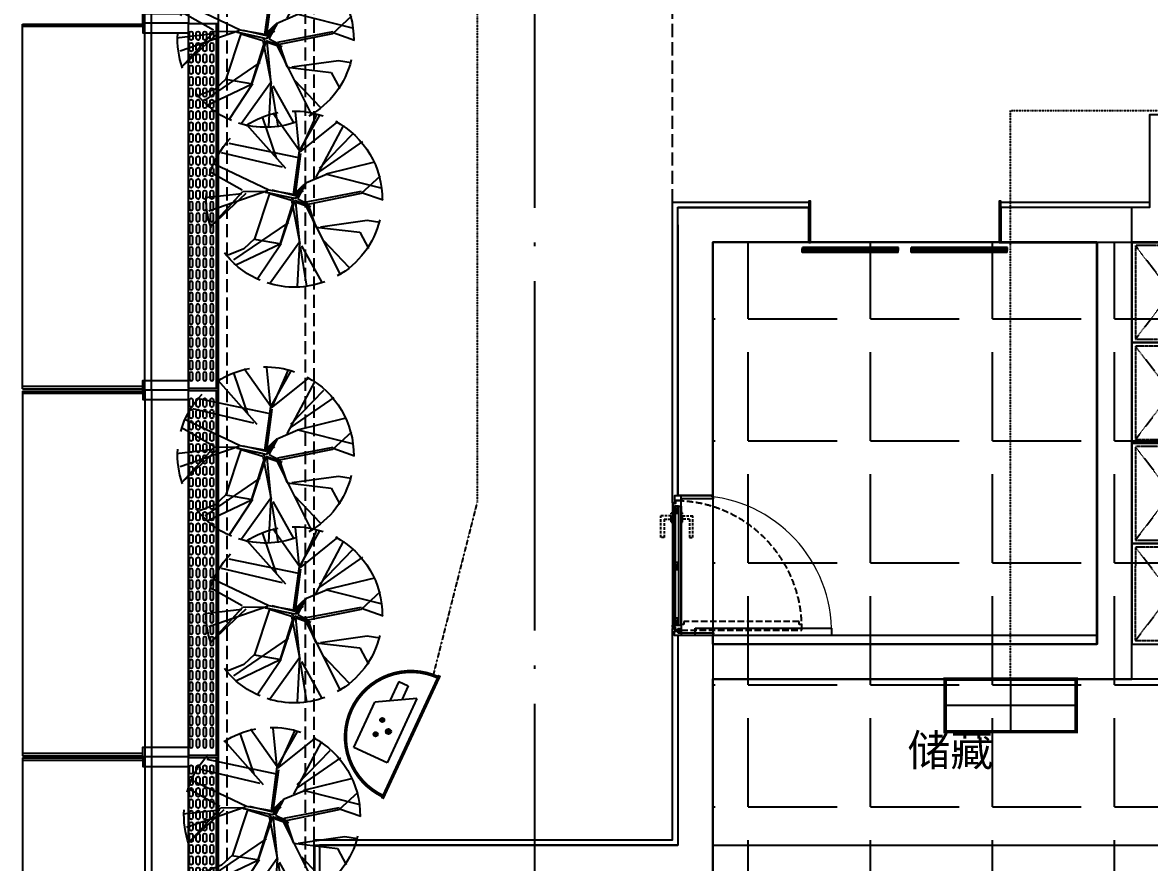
# Model space of a CAD drawing. Extents: x -284868 to 304789, y -137694 to 137894.
# Drawn here: x 257079 to 263529, y -24947 to -20140 of the extents above; entities that cross this region are included whole.
import ezdxf
from ezdxf.enums import TextEntityAlignment as Align

# ---------------------------------------------------------------- set-up
doc = ezdxf.new("R2010")
doc.units = 0
for name, pattern in [('AX-CORE160-Fur$0$DASH', [0.35, 0.25, -0.1]), ('BORDER2', [0.875, 0.25, -0.125, 0.25, -0.125, 0, -0.125]), ('DASH', [0.35, 0.25, -0.1]), ('DASHED', [0.75, 0.5, -0.25]), ('DOTE', [2.42, 2, -0.2, 0.02, -0.2])]:
    doc.linetypes.add(name, pattern=pattern)
doc.layers.get('0').update_dxf_attribs({"linetype": 'CONTINUOUS'})
for name, color, linetype in [('0-墙', 4, 'CONTINUOUS'), ('0-底图', 251, 'CONTINUOUS'), ('0-窗', 11, 'CONTINUOUS'), ('0-非设计区域', 251, 'CONTINUOUS'), ('EQUIP-安防', 3, 'CONTINUOUS'), ('EQUIP-箱柜', 3, 'CONTINUOUS'), ('F-地漏', 8, 'CONTINUOUS'), ('P-完成面', 42, 'CONTINUOUS'), ('P-平面家具', 3, 'CONTINUOUS'), ('P-平面植物', 251, 'CONTINUOUS'), ('P-门扇', 6, 'CONTINUOUS'), ('WIRE-广播线', 220, 'DOTE'), ('WIRE-网络', 130, 'BORDER2')]:
    doc.layers.add(name, color=color, linetype=linetype)
doc.styles.add('_TCH_DYN', font='')
doc.styles.add('_TEL_DIM', font='SIMPLEX', dxfattribs={"width": 0.8, "height": 3.5, "bigfont": 'HZTXT'})
doc.styles.get('_TCH_DYN').set_extended_font_data('SimSun')

# ---------------------------------------------------------------- blocks, each defined once
blk = doc.blocks.new('*U166')
at = {"linetype": 'AX-CORE160-Fur$0$DASH', "ltscale": 0.2}
for p, q in [((20, -430), (555, -20)), ((20, -20), (555, -430)), ((595, -430), (1130, -20)), ((595, -20), (1130, -430)), ((1170, -430), (1705, -20)), ((1170, -20), (1705, -430)), ((1745, -430), (2280, -20)), ((1745, -20), (2280, -430))]:
    blk.add_line(p, q, dxfattribs=at)
for points in [[(0, 0), (575, 0), (575, -450), (0, -450)], [(575, 0), (1150, 0), (1150, -450), (575, -450)], [(1150, 0), (1725, 0), (1725, -450), (1150, -450)], [(1725, 0), (2300, 0), (2300, -450), (1725, -450)]]:
    blk.add_lwpolyline(points, close=True)
for points in [[(20, -20), (555, -20), (555, -430), (20, -430)], [(595, -20), (1130, -20), (1130, -430), (595, -430)], [(1170, -20), (1705, -20), (1705, -430), (1170, -430)], [(1745, -20), (2280, -20), (2280, -430), (1745, -430)]]:
    blk.add_lwpolyline(points, close=True, dxfattribs=at)
blk = doc.blocks.new('$DORLIB2D$00000127')
at = {"color": 0}
for points in [[(-0.5333, 0.7949), (-0.5333, 0.6904)], [(-0.0333, 0.7949), (-0.5333, 0.7949)], [(-0.0333, 0.7949), (-0.0333, 0.6904)], [(0.5333, 0.7949), (0.0333, 0.7949)], [(0.0333, 0.7949), (0.0333, 0.6904)], [(0.5333, 0.7949), (0.5333, 0.6904)], [(-0.0333, 0.6904), (-0.5333, 0.6904)], [(0.5333, 0.6904), (0.0333, 0.6904)], [(0.5, 0.5), (-0.5, 0.5)]]:
    blk.add_lwpolyline(points, dxfattribs=at)
blk = doc.blocks.new('$DorLib2D$00000001')
for p, q in [((0.45, 0.975), (0.5, 0.975)), ((0.45, 0), (0.45, 0.975)), ((0.5, 0), (0.5, 0.975)), ((0.5, 0), (0.45, 0))]:
    blk.add_line(p, q)
at = {"lineweight": 13}
blk.add_arc((0.475, 0), 0.975, 91.46928, 180, dxfattribs=at)
blk = doc.blocks.new('vrthr')
for p, q in [((209347.6, 277007.7), (209347.6, 277107.7)), ((209347.6, 277107.7), (209547.6, 277107.7)), ((209547.6, 277107.7), (210097.1, 277107.7)), ((209547.6, 277107.7), (209547.6, 277107.7)), ((210097.1, 277107.7), (210097.1, 276907.7)), ((211197.1, 276907.7), (211197.1, 277107.7)), ((211197.1, 277107.7), (211947.1, 277107.7)), ((211947.1, 274607.7), (211947.1, 277107.7)), ((209347.6, 277007.7), (209347.6, 275451.2)), ((210097.1, 276907.7), (209547.6, 276907.7)), ((209547.6, 276907.7), (209547.6, 275457.7)), ((211747.1, 276907.7), (211197.1, 276907.7)), ((211747.1, 274607.7), (211747.1, 276907.7)), ((209547.6, 275457.7), (209347.6, 275457.7)), ((209347.6, 274657.7), (209347.6, 273457.6)), ((209347.6, 274657.7), (209547.6, 274657.7)), ((209547.6, 274657.7), (209547.6, 274607.7)), ((209547.6, 274657.7), (209547.6, 274607.7)), ((209547.6, 274657.7), (211747.1, 274657.7)), ((209547.6, 274607.7), (211747.1, 274607.7)), ((211947.1, 274607.7), (212397.6, 274607.7)), ((209547.6, 274407.7), (211847.1, 274407.7)), ((209547.6, 274407.7), (209547.6, 273457.6)), ((211847.6, 274407.7), (212297.6, 274407.7)), ((207270.4, 273457.6), (209347.6, 273457.6)), ((207270.4, 273257.6), (207270.4, 273457.6)), ((209547.6, 273457.6), (212297.6, 273457.6))]:
    blk.add_line(p, q)
at = {"linetype": 'Continuous'}
blk.add_line((209347.6, 275457.7, 0), (209347.6, 275451.2, 0), dxfattribs=at)
at = {"xscale": -1100, "yscale": 200, "zscale": -1100, "rotation": 180}
blk.add_blockref('$DORLIB2D$00000127', (210647.1, 277007.7), dxfattribs=at)
at = {"extrusion": (0, -6.03939e-06, -1), "zscale": -1, "rotation": 270.0190810174778}
blk.add_blockref('*U166', (-211947.6, 276907.7, -1.7), dxfattribs=at)
at = {"linetype": 'Continuous', "xscale": 800.000000000004, "yscale": 800.000000000004, "zscale": 800.000000000004, "rotation": 270}
blk.add_blockref('$DorLib2D$00000001', (209447.8, 275057.7), dxfattribs=at)
at = {"style": '_TCH_DYN'}
blk.add_text('储藏', height=180, dxfattribs=at).set_placement((210663, 273910.2, -0.1))
blk = doc.blocks.new('A$C3B8026B3')
for p, q in [((949.5, 13255), (949.5, 15245)), ((949.5, 13145), (949.5, 11155)), ((949.5, 11045), (949.5, 9055))]:
    blk.add_line(p, q)
for points in [[(700, 15300), (700, 17400)], [(737.5, 15300), (737.5, 17400)], [(0, 13206), (0, 15294)], [(700, 13200), (700, 15300)], [(737.5, 13200), (737.5, 15300)], [(0, 13194), (0, 11106)], [(700, 13200), (700, 11100)], [(737.5, 13200), (737.5, 11100)], [(700, 11100), (700, 9000)], [(737.5, 11100), (737.5, 9000)], [(0, 11094), (0, 9006)]]:
    blk.add_lwpolyline(points)
for points in [[(688, 15300), (688, 15355), (949.5, 15355), (949.5, 15300)], [(688, 15300), (688, 15245), (949.5, 15245), (949.5, 15300)], [(688, 13200), (688, 13255), (949.5, 13255), (949.5, 13200)], [(688, 13200), (688, 13145), (949.5, 13145), (949.5, 13200)], [(688, 11100), (688, 11155), (949.5, 11155), (949.5, 11100)], [(688, 11100), (688, 11045), (949.5, 11045), (949.5, 11100)]]:
    blk.add_lwpolyline(points, close=True)
at = {"elevation": 0}
for points in [[(0, 15294), (688, 15294), (688, 15279.5), (0, 15279.5)], [(0, 13206), (688, 13206), (688, 13220.5), (0, 13220.5)], [(0, 13194), (688, 13194), (688, 13179.5), (0, 13179.5)], [(0, 11106), (688, 11106), (688, 11120.5), (0, 11120.5)], [(0, 11094), (688, 11094), (688, 11079.5), (0, 11079.5)]]:
    blk.add_lwpolyline(points, dxfattribs=at)
blk = doc.blocks.new('LT-BLK-20221201170113', base_point=(81437.4, -6378.6))
for p, q in [((79349.4, -6218.5, 0), (81437.4, -6218.5)), ((79349.4, -6220.7, 0), (81437.4, -6220.7))]:
    blk.add_line(p, q)
blk.add_lwpolyline([(79349.4, -6208.1), (81437.4, -6208.1), (81437.4, -6378.6), (79349.4, -6378.6)], close=True)
for points in [[(79403.4, -6235), (79433.4, -6235, -1), (79433.4, -6255), (79403.4, -6255, -0.999999)], [(79468.4, -6235), (79498.4, -6235, -1), (79498.4, -6255), (79468.4, -6255, -0.999999)], [(79533.4, -6235), (79563.4, -6235, -1), (79563.4, -6255), (79533.4, -6255, -0.999999)], [(79598.4, -6235), (79628.4, -6235, -1), (79628.4, -6255), (79598.4, -6255, -0.999999)], [(79663.4, -6235), (79693.4, -6235, -1), (79693.4, -6255), (79663.4, -6255, -0.999999)], [(79728.4, -6235), (79758.4, -6235, -1), (79758.4, -6255), (79728.4, -6255, -0.999999)], [(79793.4, -6235), (79823.4, -6235, -1), (79823.4, -6255), (79793.4, -6255, -0.999999)], [(79858.4, -6235), (79888.4, -6235, -1), (79888.4, -6255), (79858.4, -6255, -0.999999)], [(79923.4, -6235), (79953.4, -6235, -1), (79953.4, -6255), (79923.4, -6255, -0.999999)], [(79988.4, -6235), (80018.4, -6235, -1), (80018.4, -6255), (79988.4, -6255, -0.999999)], [(80053.4, -6235), (80083.4, -6235, -1), (80083.4, -6255), (80053.4, -6255, -0.999999)], [(80118.4, -6235), (80148.4, -6235, -1), (80148.4, -6255), (80118.4, -6255, -0.999999)], [(80183.4, -6235), (80213.4, -6235, -1), (80213.4, -6255), (80183.4, -6255, -0.999999)], [(80248.4, -6235), (80278.4, -6235, -1), (80278.4, -6255), (80248.4, -6255, -0.999999)], [(80313.4, -6235), (80343.4, -6235, -1), (80343.4, -6255), (80313.4, -6255, -0.999999)], [(80408.4, -6235), (80378.4, -6235, 1), (80378.4, -6255), (80408.4, -6255, 0.999999)], [(80473.4, -6235), (80443.4, -6235, 1), (80443.4, -6255), (80473.4, -6255, 0.999999)], [(80538.4, -6235), (80508.4, -6235, 1), (80508.4, -6255), (80538.4, -6255, 0.999999)], [(80603.4, -6235), (80573.4, -6235, 1), (80573.4, -6255), (80603.4, -6255, 0.999999)], [(80668.4, -6235), (80638.4, -6235, 1), (80638.4, -6255), (80668.4, -6255, 0.999999)], [(80733.4, -6235), (80703.4, -6235, 1), (80703.4, -6255), (80733.4, -6255, 0.999999)], [(80798.4, -6235), (80768.4, -6235, 1), (80768.4, -6255), (80798.4, -6255, 0.999999)], [(80863.4, -6235), (80833.4, -6235, 1), (80833.4, -6255), (80863.4, -6255, 0.999999)], [(80928.4, -6235), (80898.4, -6235, 1), (80898.4, -6255), (80928.4, -6255, 0.999999)], [(80993.4, -6235), (80963.4, -6235, 1), (80963.4, -6255), (80993.4, -6255, 0.999999)], [(81058.4, -6235), (81028.4, -6235, 1), (81028.4, -6255), (81058.4, -6255, 0.999999)], [(81123.4, -6235), (81093.4, -6235, 1), (81093.4, -6255), (81123.4, -6255, 0.999999)], [(81188.4, -6235), (81158.4, -6235, 1), (81158.4, -6255), (81188.4, -6255, 0.999999)], [(81253.4, -6235), (81223.4, -6235, 1), (81223.4, -6255), (81253.4, -6255, 0.999999)], [(81318.4, -6235), (81288.4, -6235, 1), (81288.4, -6255), (81318.4, -6255, 0.999999)], [(81383.4, -6235), (81353.4, -6235, 1), (81353.4, -6255), (81383.4, -6255, 0.999999)], [(79403.4, -6274.4), (79433.4, -6274.4, -1), (79433.4, -6294.4), (79403.4, -6294.4, -0.999999)], [(79403.4, -6313.8), (79433.4, -6313.8, -1), (79433.4, -6333.8), (79403.4, -6333.8, -0.999999)], [(79468.4, -6274.4), (79498.4, -6274.4, -1), (79498.4, -6294.4), (79468.4, -6294.4, -0.999999)], [(79468.4, -6313.8), (79498.4, -6313.8, -1), (79498.4, -6333.8), (79468.4, -6333.8, -0.999999)], [(79533.4, -6274.4), (79563.4, -6274.4, -1), (79563.4, -6294.4), (79533.4, -6294.4, -0.999999)], [(79533.4, -6313.8), (79563.4, -6313.8, -1), (79563.4, -6333.8), (79533.4, -6333.8, -0.999999)], [(79598.4, -6274.4), (79628.4, -6274.4, -1), (79628.4, -6294.4), (79598.4, -6294.4, -0.999999)], [(79598.4, -6313.8), (79628.4, -6313.8, -1), (79628.4, -6333.8), (79598.4, -6333.8, -0.999999)], [(79663.4, -6274.4), (79693.4, -6274.4, -1), (79693.4, -6294.4), (79663.4, -6294.4, -0.999999)], [(79663.4, -6313.8), (79693.4, -6313.8, -1), (79693.4, -6333.8), (79663.4, -6333.8, -0.999999)], [(79728.4, -6274.4), (79758.4, -6274.4, -1), (79758.4, -6294.4), (79728.4, -6294.4, -0.999999)], [(79728.4, -6313.8), (79758.4, -6313.8, -1), (79758.4, -6333.8), (79728.4, -6333.8, -0.999999)], [(79793.4, -6274.4), (79823.4, -6274.4, -1), (79823.4, -6294.4), (79793.4, -6294.4, -0.999999)], [(79793.4, -6313.8), (79823.4, -6313.8, -1), (79823.4, -6333.8), (79793.4, -6333.8, -0.999999)], [(79858.4, -6274.4), (79888.4, -6274.4, -1), (79888.4, -6294.4), (79858.4, -6294.4, -0.999999)], [(79858.4, -6313.8), (79888.4, -6313.8, -1), (79888.4, -6333.8), (79858.4, -6333.8, -0.999999)], [(79923.4, -6274.4), (79953.4, -6274.4, -1), (79953.4, -6294.4), (79923.4, -6294.4, -0.999999)], [(79923.4, -6313.8), (79953.4, -6313.8, -1), (79953.4, -6333.8), (79923.4, -6333.8, -0.999999)], [(79988.4, -6274.4), (80018.4, -6274.4, -1), (80018.4, -6294.4), (79988.4, -6294.4, -0.999999)], [(79988.4, -6313.8), (80018.4, -6313.8, -1), (80018.4, -6333.8), (79988.4, -6333.8, -0.999999)], [(80053.4, -6274.4), (80083.4, -6274.4, -1), (80083.4, -6294.4), (80053.4, -6294.4, -0.999999)], [(80053.4, -6313.8), (80083.4, -6313.8, -1), (80083.4, -6333.8), (80053.4, -6333.8, -0.999999)], [(80118.4, -6274.4), (80148.4, -6274.4, -1), (80148.4, -6294.4), (80118.4, -6294.4, -0.999999)], [(80118.4, -6313.8), (80148.4, -6313.8, -1), (80148.4, -6333.8), (80118.4, -6333.8, -0.999999)], [(80183.4, -6274.4), (80213.4, -6274.4, -1), (80213.4, -6294.4), (80183.4, -6294.4, -0.999999)], [(80183.4, -6313.8), (80213.4, -6313.8, -1), (80213.4, -6333.8), (80183.4, -6333.8, -0.999999)], [(80248.4, -6274.4), (80278.4, -6274.4, -1), (80278.4, -6294.4), (80248.4, -6294.4, -0.999999)], [(80248.4, -6313.8), (80278.4, -6313.8, -1), (80278.4, -6333.8), (80248.4, -6333.8, -0.999999)], [(80313.4, -6274.4), (80343.4, -6274.4, -1), (80343.4, -6294.4), (80313.4, -6294.4, -0.999999)], [(80313.4, -6313.8), (80343.4, -6313.8, -1), (80343.4, -6333.8), (80313.4, -6333.8, -0.999999)], [(80408.4, -6274.4), (80378.4, -6274.4, 1), (80378.4, -6294.4), (80408.4, -6294.4, 0.999999)], [(80408.4, -6313.8), (80378.4, -6313.8, 1), (80378.4, -6333.8), (80408.4, -6333.8, 0.999999)], [(80473.4, -6274.4), (80443.4, -6274.4, 1), (80443.4, -6294.4), (80473.4, -6294.4, 0.999999)], [(80473.4, -6313.8), (80443.4, -6313.8, 1), (80443.4, -6333.8), (80473.4, -6333.8, 0.999999)], [(80538.4, -6274.4), (80508.4, -6274.4, 1), (80508.4, -6294.4), (80538.4, -6294.4, 0.999999)], [(80538.4, -6313.8), (80508.4, -6313.8, 1), (80508.4, -6333.8), (80538.4, -6333.8, 0.999999)], [(80603.4, -6274.4), (80573.4, -6274.4, 1), (80573.4, -6294.4), (80603.4, -6294.4, 0.999999)], [(80603.4, -6313.8), (80573.4, -6313.8, 1), (80573.4, -6333.8), (80603.4, -6333.8, 0.999999)], [(80668.4, -6274.4), (80638.4, -6274.4, 1), (80638.4, -6294.4), (80668.4, -6294.4, 0.999999)], [(80668.4, -6313.8), (80638.4, -6313.8, 1), (80638.4, -6333.8), (80668.4, -6333.8, 0.999999)], [(80733.4, -6274.4), (80703.4, -6274.4, 1), (80703.4, -6294.4), (80733.4, -6294.4, 0.999999)], [(80733.4, -6313.8), (80703.4, -6313.8, 1), (80703.4, -6333.8), (80733.4, -6333.8, 0.999999)], [(80798.4, -6274.4), (80768.4, -6274.4, 1), (80768.4, -6294.4), (80798.4, -6294.4, 0.999999)], [(80798.4, -6313.8), (80768.4, -6313.8, 1), (80768.4, -6333.8), (80798.4, -6333.8, 0.999999)], [(80863.4, -6274.4), (80833.4, -6274.4, 1), (80833.4, -6294.4), (80863.4, -6294.4, 0.999999)], [(80863.4, -6313.8), (80833.4, -6313.8, 1), (80833.4, -6333.8), (80863.4, -6333.8, 0.999999)], [(80928.4, -6274.4), (80898.4, -6274.4, 1), (80898.4, -6294.4), (80928.4, -6294.4, 0.999999)], [(80928.4, -6313.8), (80898.4, -6313.8, 1), (80898.4, -6333.8), (80928.4, -6333.8, 0.999999)], [(80993.4, -6274.4), (80963.4, -6274.4, 1), (80963.4, -6294.4), (80993.4, -6294.4, 0.999999)], [(80993.4, -6313.8), (80963.4, -6313.8, 1), (80963.4, -6333.8), (80993.4, -6333.8, 0.999999)], [(81058.4, -6274.4), (81028.4, -6274.4, 1), (81028.4, -6294.4), (81058.4, -6294.4, 0.999999)], [(81058.4, -6313.8), (81028.4, -6313.8, 1), (81028.4, -6333.8), (81058.4, -6333.8, 0.999999)], [(81123.4, -6274.4), (81093.4, -6274.4, 1), (81093.4, -6294.4), (81123.4, -6294.4, 0.999999)], [(81123.4, -6313.8), (81093.4, -6313.8, 1), (81093.4, -6333.8), (81123.4, -6333.8, 0.999999)], [(81188.4, -6274.4), (81158.4, -6274.4, 1), (81158.4, -6294.4), (81188.4, -6294.4, 0.999999)], [(81188.4, -6313.8), (81158.4, -6313.8, 1), (81158.4, -6333.8), (81188.4, -6333.8, 0.999999)], [(81253.4, -6274.4), (81223.4, -6274.4, 1), (81223.4, -6294.4), (81253.4, -6294.4, 0.999999)], [(81253.4, -6313.8), (81223.4, -6313.8, 1), (81223.4, -6333.8), (81253.4, -6333.8, 0.999999)], [(81318.4, -6274.4), (81288.4, -6274.4, 1), (81288.4, -6294.4), (81318.4, -6294.4, 0.999999)], [(81318.4, -6313.8), (81288.4, -6313.8, 1), (81288.4, -6333.8), (81318.4, -6333.8, 0.999999)], [(81383.4, -6274.4), (81353.4, -6274.4, 1), (81353.4, -6294.4), (81383.4, -6294.4, 0.999999)], [(81383.4, -6313.8), (81353.4, -6313.8, 1), (81353.4, -6333.8), (81383.4, -6333.8, 0.999999)], [(79403.4, -6353.1), (79433.4, -6353.1, -1), (79433.4, -6373.1), (79403.4, -6373.1, -0.999999)], [(79468.4, -6353.1), (79498.4, -6353.1, -1), (79498.4, -6373.1), (79468.4, -6373.1, -0.999999)], [(79533.4, -6353.1), (79563.4, -6353.1, -1), (79563.4, -6373.1), (79533.4, -6373.1, -0.999999)], [(79598.4, -6353.1), (79628.4, -6353.1, -1), (79628.4, -6373.1), (79598.4, -6373.1, -0.999999)], [(79663.4, -6353.1), (79693.4, -6353.1, -1), (79693.4, -6373.1), (79663.4, -6373.1, -0.999999)], [(79728.4, -6353.1), (79758.4, -6353.1, -1), (79758.4, -6373.1), (79728.4, -6373.1, -0.999999)], [(79793.4, -6353.1), (79823.4, -6353.1, -1), (79823.4, -6373.1), (79793.4, -6373.1, -0.999999)], [(79858.4, -6353.1), (79888.4, -6353.1, -1), (79888.4, -6373.1), (79858.4, -6373.1, -0.999999)], [(79923.4, -6353.1), (79953.4, -6353.1, -1), (79953.4, -6373.1), (79923.4, -6373.1, -0.999999)], [(79988.4, -6353.1), (80018.4, -6353.1, -1), (80018.4, -6373.1), (79988.4, -6373.1, -0.999999)], [(80053.4, -6353.1), (80083.4, -6353.1, -1), (80083.4, -6373.1), (80053.4, -6373.1, -0.999999)], [(80118.4, -6353.1), (80148.4, -6353.1, -1), (80148.4, -6373.1), (80118.4, -6373.1, -0.999999)], [(80183.4, -6353.1), (80213.4, -6353.1, -1), (80213.4, -6373.1), (80183.4, -6373.1, -0.999999)], [(80248.4, -6353.1), (80278.4, -6353.1, -1), (80278.4, -6373.1), (80248.4, -6373.1, -0.999999)], [(80313.4, -6353.1), (80343.4, -6353.1, -1), (80343.4, -6373.1), (80313.4, -6373.1, -0.999999)], [(80408.4, -6353.1), (80378.4, -6353.1, 1), (80378.4, -6373.1), (80408.4, -6373.1, 0.999999)], [(80473.4, -6353.1), (80443.4, -6353.1, 1), (80443.4, -6373.1), (80473.4, -6373.1, 0.999999)], [(80538.4, -6353.1), (80508.4, -6353.1, 1), (80508.4, -6373.1), (80538.4, -6373.1, 0.999999)], [(80603.4, -6353.1), (80573.4, -6353.1, 1), (80573.4, -6373.1), (80603.4, -6373.1, 0.999999)], [(80668.4, -6353.1), (80638.4, -6353.1, 1), (80638.4, -6373.1), (80668.4, -6373.1, 0.999999)], [(80733.4, -6353.1), (80703.4, -6353.1, 1), (80703.4, -6373.1), (80733.4, -6373.1, 0.999999)], [(80798.4, -6353.1), (80768.4, -6353.1, 1), (80768.4, -6373.1), (80798.4, -6373.1, 0.999999)], [(80863.4, -6353.1), (80833.4, -6353.1, 1), (80833.4, -6373.1), (80863.4, -6373.1, 0.999999)], [(80928.4, -6353.1), (80898.4, -6353.1, 1), (80898.4, -6373.1), (80928.4, -6373.1, 0.999999)], [(80993.4, -6353.1), (80963.4, -6353.1, 1), (80963.4, -6373.1), (80993.4, -6373.1, 0.999999)], [(81058.4, -6353.1), (81028.4, -6353.1, 1), (81028.4, -6373.1), (81058.4, -6373.1, 0.999999)], [(81123.4, -6353.1), (81093.4, -6353.1, 1), (81093.4, -6373.1), (81123.4, -6373.1, 0.999999)], [(81188.4, -6353.1), (81158.4, -6353.1, 1), (81158.4, -6373.1), (81188.4, -6373.1, 0.999999)], [(81253.4, -6353.1), (81223.4, -6353.1, 1), (81223.4, -6373.1), (81253.4, -6373.1, 0.999999)], [(81318.4, -6353.1), (81288.4, -6353.1, 1), (81288.4, -6373.1), (81318.4, -6373.1, 0.999999)], [(81383.4, -6353.1), (81353.4, -6353.1, 1), (81353.4, -6373.1), (81383.4, -6373.1, 0.999999)]]:
    blk.add_lwpolyline(points, format="xyb", close=True)
blk = doc.blocks.new('A$C678165FB')
blk.add_lwpolyline([(-36630.5, 17800), (-36630.5, 5300)])
at = {"rotation": 270}
for p in [(-36800.5, 11556), (-36800.5, 9456), (-36800.5, 7356)]:
    blk.add_blockref('LT-BLK-20221201170113', p, dxfattribs=at)
blk = doc.blocks.new('FZ03')
at = {"color": 8}
for p, q in [((-4.4, 1.3), (-4.4, 3)), ((-4.4, 3), (0, 3)), ((0, 0), (-4.4, 1.3)), ((-3.1, 7.1), (3.1, 7.1)), ((-3.1, 3), (-3.1, 7.1)), ((0, 6.7), (-3.1, 5.5)), ((0, 4.9), (-3.1, 3.7)), ((0, 7.1), (0, 3)), ((0, 6.7), (3.1, 5.4)), ((0, 4.9), (3.1, 3.7)), ((0, 3), (4.5, 3)), ((4.5, 1.3), (0, 0)), ((3.1, 3), (3.1, 7.1)), ((4.5, 3), (4.5, 1.3))]:
    blk.add_line(p, q, dxfattribs=at)
blk = doc.blocks.new('A$C79893AB6')
at = {"color": 8, "linetype": 'DASHED', "ltscale": 5}
for points in [[(10, 20.3), (0, 20.3), (0, 5.3), (10, 5.3)], [(10, 0), (12, 0), (12, 25), (10, 25)], [(13, 0), (15, 0), (15, 25), (13, 25)], [(15, 20.3), (25, 20.3), (25, 5.3), (15, 5.3)]]:
    blk.add_lwpolyline(points, close=True, dxfattribs=at)
for points in [[(5, 20.3), (5, 5.3)], [(12, 18.5), (13, 18.5)], [(12, 16.5), (13, 16.5)], [(12, 14.5), (13, 14.5)], [(12, 10.5), (13, 10.5)], [(12, 8.5), (13, 8.5)], [(12, 6.5), (13, 6.5)], [(20, 20.3), (20, 5.3)]]:
    blk.add_lwpolyline(points, dxfattribs=at)
blk = doc.blocks.new('A$Ce45fcbb9')
at = {"color": 8, "linetype": 'DASHED', "ltscale": 30}
for points in [[(-98.2, 640.5), (-57, 640.5), (-57, 659.5), (-117.2, 659.5)], [(-98.2, 640.5), (-98.2, 536.4), (-117.2, 536.4), (-117.2, 659.5)], [(-55.5, 676.4), (-50, 676.4), (-50, 623.6), (-55.5, 623.6)], [(5.5, 676.4), (0, 676.4), (0, 623.6), (5.5, 623.6)], [(48.2, 640.5), (7, 640.5), (7, 659.5), (67.2, 659.5)], [(48.2, 640.5), (48.2, 536.4), (67.2, 536.4), (67.2, 659.5)]]:
    blk.add_lwpolyline(points, dxfattribs=at)
for points in [[(-55.5, 623.6, -0.414214), (-57, 625.1), (-57, 674.9, -0.414214), (-55.5, 676.4)], [(5.5, 623.6, 0.414214), (7, 625.1), (7, 674.9, 0.414214), (5.5, 676.4)]]:
    blk.add_lwpolyline(points, format="xyb", dxfattribs=at)
at = {"layer": 'P-门扇'}
for p, q in [((-50, 715), (-50, 35)), ((0, 715), (0, 35))]:
    blk.add_line(p, q, dxfattribs=at)
at = {"layer": 'P-门扇', "color": 251}
for p, q in [((-47, 730), (-47, 35)), ((-35, 715), (-35, 35)), ((-15, 715), (-15, 35)), ((-3, 745), (-3, 35))]:
    blk.add_line(p, q, dxfattribs=at)
at = {"layer": 'P-门扇'}
for points in [[(0, 715), (0, 715), (0, 745), (-32, 745), (-32, 730), (-50, 730), (-50, 715)], [(-47, 715), (-3, 715)]]:
    blk.add_lwpolyline(points, dxfattribs=at)
at = {"layer": 'P-门扇', "color": 251}
for points in [[(-15, 715), (-35, 715), (-35, 675), (-15, 675)], [(-15, 393.2), (-35, 393.2), (-35, 353.2), (-15, 353.2)], [(-15, 75), (-35, 75), (-35, 35), (-15, 35)]]:
    blk.add_lwpolyline(points, close=True, dxfattribs=at)
for points in [[(-15, 715), (-35, 675)], [(-15, 675), (-35, 715)], [(-15, 393.2), (-35, 353.2)], [(-15, 353.2), (-35, 393.2)], [(-15, 75), (-35, 35)], [(-15, 35), (-35, 75)]]:
    blk.add_lwpolyline(points, dxfattribs=at)
at = {"layer": 'P-门扇', "color": 251, "linetype": 'DASH', "ltscale": 150}
blk.add_lwpolyline([(0, 745, -0.404691), (690, 5, 3.831979)], format="xyb", dxfattribs=at)
at = {"layer": 'P-门扇'}
blk.add_lwpolyline([(-50, 20), (-50, 35), (0, 35), (0, 5), (-32, 5), (-32, 20)], close=True, dxfattribs=at)
at = {"layer": 'P-门扇', "color": 251, "linetype": 'DASH', "ltscale": 150}
blk.add_lwpolyline([(15, 55), (15, 37), (0, 37), (0, 5), (690, 5), (690, 37), (675, 37), (675, 55), (15, 55)], dxfattribs=at)
at = {"xscale": -0.7194583547756841, "yscale": 0.7194583547756841, "zscale": 0.7194583547756841, "rotation": 90}
for p in [(-32.8, 740), (-32.8, 10)]:
    blk.add_blockref('FZ03', p, dxfattribs=at)
at = {"rotation": 90.00000000000006}
blk.add_blockref('A$C79893AB6', (0, -10), dxfattribs=at)
blk = doc.blocks.new('yld.studio@foxmail.com-2-220')
at = {"color": 251, "ltscale": 100}
for p, q in [((8507.4, -109887.1), (8290.8, -109712.8)), ((8510.1, -109877.5), (8397.2, -109679.9)), ((8501.1, -109873.4), (8409.6, -109669)), ((8511.1, -109879.5), (8664.3, -109664.1)), ((8513.9, -109870.1), (8534.1, -109657.1)), ((8643.6, -109920.9), (8721.4, -109692)), ((8417.6, -110035.7), (8256.9, -109733.9)), ((8589.8, -109981.6), (8812.1, -109731.5)), ((8394.9, -109998.4), (8148.5, -109827.1)), ((8397.2, -109980.4), (8208.1, -109785.5)), ((8515.1, -109920.7), (8913.5, -109837.6)), ((8535.1, -110130.3), (8503.4, -109895.4)), ((8545.1, -110130), (8511.1, -109879.5)), ((8608.5, -109974.4), (8957.6, -109892.2)), ((8358.7, -110012.5), (8079.5, -109944.3)), ((8687.6, -110105.4), (9004.3, -109954.2)), ((8356.4, -110013.7), (8038, -110093.8)), ((8157, -110123.6), (8048.7, -110023.6)), ((8471.5, -110062), (8356.4, -110013.7)), ((8839.3, -110105.6), (9019, -110003.9)), ((8521.9, -110154.8), (8471.5, -110062)), ((8545.1, -110130), (8474.7, -110063.6)), ((8488.6, -110076.5), (8536.7, -110154.5)), ((8539, -110135.6), (8488.6, -110076.5)), ((8155.7, -110118.3), (8032.3, -110161.7)), ((8472.3, -110172.8), (8155.6, -110112.1)), ((8461.2, -110185.6), (8157, -110123.6)), ((8445.9, -110200), (8538.1, -110165.1)), ((8521.9, -110154.8), (8463.3, -110184.6)), ((8538, -110151.7), (8489.4, -110108)), ((8557.8, -110163.7), (8509.5, -110410)), ((8707.1, -110117.1), (8538, -110151.7)), ((8538.1, -110165.1), (8622.5, -110416.5)), ((8669.6, -110104.1), (8539, -110135.6)), ((8544.7, -110164.9), (8559.5, -110148.7)), ((8622.5, -110416.5), (8544.7, -110164.9)), ((8545.1, -110130), (8687.6, -110105.4)), ((8682.6, -110125.1), (8557.8, -110163.7)), ((8559.5, -110148.7), (8707.1, -110117.1)), ((8682.6, -110125.1), (8768.3, -110384.4)), ((8692.8, -110112.7), (8836.9, -110114.6)), ((8694.6, -110108.9), (9030.8, -110225)), ((8818.2, -110125.1), (9019, -110313.5)), ((9019, -110313.5), (8836.9, -110114.6)), ((8840.8, -110125.9), (9051.6, -110150.2)), ((8477.1, -110193.3), (8277.6, -110592.7)), ((8463.3, -110184.6), (8417.7, -110316.4)), ((8470.5, -110194.6), (8417.7, -110316.4)), ((8532.4, -110173.4), (8470.5, -110194.6)), ((8509.5, -110410), (8532.4, -110173.4)), ((8125, -110277.7), (8052.4, -110289.4)), ((8391, -110315.4), (8125, -110277.7)), ((8574.8, -110289.9), (8890.1, -110505.1)), ((8166.6, -110346.4), (8117, -110438.8)), ((8417.7, -110316.4), (8166.6, -110346.4)), ((8373.7, -110393.6), (8229.8, -110545.8)), ((8500, -110423.7), (8384.7, -110630.9)), ((8511.4, -110403.8), (8679.8, -110638.2)), ((8511.4, -110406.1), (8525.2, -110657)), ((8771.5, -110385.9), (8615.9, -110411.9)), ((8615.9, -110411.9), (8752.8, -110617.3)), ((8622.3, -110415), (8875.2, -110535.6)), ((8768.3, -110384.4), (8830.5, -110442)), ((8507.1, -110429.3), (8471.5, -110654.4)), ((8830.5, -110442), (8919.5, -110477.1))]:
    blk.add_line(p, q, dxfattribs=at)
for start, end in [(117.86669, 180.76361), (88.67658, 109.13181), (56.90063, 79.36879), (15.42502, 43.73878), (340.94353, 3.71391), (193.57975, 240.72922), (292.86239, 322.35668), (249.58012, 287.97728)]:
    blk.add_arc((8541.4, -110156.9), 504, start, end, dxfattribs=at)
blk = doc.blocks.new('$equip$00002353')
for p, q in [((0.75, 0), (-0.75, 0)), ((-0.427, -0.123), (0.383, -0.123)), ((-0.427, -0.123), (-0.187, -0.543)), ((0.383, -0.123), (0.383, -0.543)), ((-0.517, -0.393), (-0.517, -0.273)), ((-0.517, -0.273), (-0.341, -0.273)), ((-0.517, -0.393), (-0.273, -0.393)), ((0.383, -0.543), (-0.187, -0.543))]:
    blk.add_line(p, q)
at = {"const_width": 0.04}
for points in [[(-0.75, 0), (-0.779, 0)], [(0.75, 0), (0.779, 0)]]:
    blk.add_lwpolyline(points, dxfattribs=at)
blk.add_lwpolyline([(0.75, 0, -1), (-0.75, 0), (0.75, 0), (0.75, 0, -1), (-0.75, 0, -1.517539)], format="xyb", dxfattribs=at)
for centre, radius in [((0.052, -0.26), 0.03), ((-0.038, -0.38), 0.024), ((0.142, -0.38), 0.024)]:
    blk.add_circle(centre, radius)
blk.add_arc((0, 0), 0.75, 180, 0)
for p in [(-0.75, 0), (0, 0), (0.75, 0), (0, -0.75)]:
    blk.add_point(p)
for points in [[(0.026, -0.245), (0.078, -0.245), (0.022, -0.26), (0.082, -0.26)], [(0.037, -0.234), (0.067, -0.234), (0.026, -0.245), (0.078, -0.245)], [(0.052, -0.23), (0.052, -0.23), (0.037, -0.234), (0.067, -0.234)], [(-0.059, -0.368), (-0.017, -0.368), (-0.062, -0.38), (-0.014, -0.38)], [(-0.059, -0.392), (-0.017, -0.392), (-0.062, -0.38), (-0.014, -0.38)], [(-0.05, -0.359), (-0.026, -0.359), (-0.059, -0.368), (-0.017, -0.368)], [(-0.038, -0.356), (-0.038, -0.356), (-0.05, -0.359), (-0.026, -0.359)], [(0.026, -0.275), (0.078, -0.275), (0.022, -0.26), (0.082, -0.26)], [(0.037, -0.286), (0.067, -0.286), (0.026, -0.275), (0.078, -0.275)], [(0.052, -0.29), (0.052, -0.29), (0.037, -0.286), (0.067, -0.286)], [(0.121, -0.368), (0.163, -0.368), (0.118, -0.38), (0.166, -0.38)], [(0.121, -0.392), (0.163, -0.392), (0.118, -0.38), (0.166, -0.38)], [(0.13, -0.359), (0.154, -0.359), (0.121, -0.368), (0.163, -0.368)], [(0.142, -0.356), (0.142, -0.356), (0.13, -0.359), (0.154, -0.359)], [(-0.05, -0.401), (-0.026, -0.401), (-0.059, -0.392), (-0.017, -0.392)], [(-0.038, -0.404), (-0.038, -0.404), (-0.05, -0.401), (-0.026, -0.401)], [(0.13, -0.401), (0.154, -0.401), (0.121, -0.392), (0.163, -0.392)], [(0.142, -0.404), (0.142, -0.404), (0.13, -0.401), (0.154, -0.401)]]:
    blk.add_solid(points)
at = {"color": 7, "style": '_TEL_DIM', "flags": 1}
blk.add_attdef('A', text='', height=0.00002, dxfattribs=at).set_placement((0, 0), align=Align.MIDDLE_CENTER)
blk = doc.blocks.new('$equip$00002936')
for p, q in [((-0.75, 0.6), (-0.75, 0)), ((0.75, 0.6), (-0.75, 0.6)), ((0, 0), (0, 0.6)), ((0.75, 0), (0.75, 0.6)), ((-0.75, 0.3), (0.75, 0.3)), ((-0.75, 0), (0.75, 0))]:
    blk.add_line(p, q)
at = {"const_width": 0.04}
blk.add_lwpolyline([(-0.75, 0.6), (-0.75, 0), (0.75, 0), (0.75, 0.6), (-0.75, 0.6), (-0.75, 0)], dxfattribs=at)
for p in [(0, 0.6), (-0.75, 0.3), (0.75, 0.3), (0, 0)]:
    blk.add_point(p)
at = {"color": 7, "style": '_TEL_DIM', "flags": 1}
for tag in ['A', 'REMARK']:
    blk.add_attdef(tag, text='', height=0.00002, dxfattribs=at).set_placement((0, 0), align=Align.MIDDLE_CENTER)

msp = doc.modelspace()

# ---------------------------------------------------------------- hatches: boundary and pattern name
at = {"layer": '0-非设计区域', "ltscale": 3}
h = msp.add_hatch(dxfattribs=at)
h.set_pattern_fill('ANGLE', color=256, scale=100)
h.set_pattern_definition([(0, (-155771.8, 452446.1), (0, 698.5), [508, -190.5]), (90, (-155771.8, 452446.1), (-698.5, 4e-14), [508, -190.5])])
h.paths.add_polyline_path([(261029.1, -21397.7), (261029.1, -25047.7), (258979.1, -25047.7), (258979.1, -28492.7), (259479.1, -28492.7), (259479.1, -29242.7), (263879.1, -29242.7), (263879.1, -31547.7), (272379.1, -31547.7), (272379.1, -29547.7), (276079.1, -29547.7), (276079.1, -21392.7), (268479.1, -21392.7), (268479.1, -16942.7), (266329.1, -16942.7), (266319.1, -16142.7), (263729.1, -16142.7), (263729.1, -21397.7)])

# ---------------------------------------------------------------- linework, layer by layer
at = {"layer": '0-墙', "ltscale": 3}
for points in [[(258779.1, -28492.7), (258979.1, -28492.7), (258979.1, -25047.7), (261029.1, -25047.7), (261029.1, -23897.7), (263429.1, -23897.7), (263429.1, -21397.7), (263729.1, -21397.7), (263729.1, -20667.7), (263529.1, -20667.7), (263529.1, -21197.7), (262679.1, -21197.7), (262679.1, -21397.7), (263229.1, -21397.7), (263229.1, -23697.7), (261029.1, -23697.7), (261029.1, -23647.7), (260829.1, -23647.7), (260829.1, -24847.7), (258779.1, -24847.7), (258779.1, -28492.7)], [(261029.1, -21397.7), (261029.1, -22847.7), (260829.1, -22847.7), (260829.1, -21197.7), (261579.1, -21197.7), (261579.1, -21397.7), (261029.1, -21397.7)]]:
    msp.add_lwpolyline(points, dxfattribs=at)
at = {"layer": '0-非设计区域', "ltscale": 3}
msp.add_lwpolyline([(261029.1, -21397.7), (261029.1, -25047.7), (258979.1, -25047.7), (258979.1, -28492.7), (259479.1, -28492.7), (259479.1, -29242.7), (263879.1, -29242.7), (263879.1, -31547.7), (272379.1, -31547.7), (272379.1, -29547.7), (276079.1, -29547.7), (276079.1, -21392.7), (268479.1, -21392.7), (268479.1, -16942.7), (266329.1, -16942.7), (266319.1, -16142.7), (263729.1, -16142.7), (263729.1, -21397.7)], close=True, dxfattribs=at)
at = {"layer": 'P-完成面'}
for points in [[(260814.1, -22872.7), (260814.1, -22887.7), (260799.1, -22887.7), (260799.1, -21167.7), (261579.1, -21167.7)], [(262679.1, -21167.7), (263529.1, -21167.7)], [(260849.1, -22862.7), (261034.1, -22862.7), (261034.1, -22857.7), (261029.1, -22857.7), (261029.1, -22847.7)], [(258749.1, -28492.7), (258749.1, -24817.7), (260799.1, -24817.7), (260799.1, -23607.7), (260814.1, -23607.7), (260814.1, -23622.7)], [(260849.1, -23632.7), (261034.1, -23632.7), (261034.1, -23637.7), (261029.1, -23637.7), (261029.1, -23647.7)]]:
    msp.add_lwpolyline(points, dxfattribs=at)
for points in [[(261579.1, -21397.7), (261589.1, -21397.7), (261589.1, -21162.7), (261579.1, -21162.7)], [(262669.1, -21397.7), (262679.1, -21397.7), (262679.1, -21162.7), (262669.1, -21162.7)], [(260849.1, -22872.7), (260849.1, -22847.7), (260811.1, -22847.7), (260811.1, -22872.7)], [(260849.1, -23622.7), (260849.1, -23647.7), (260811.1, -23647.7), (260811.1, -23622.7)]]:
    msp.add_lwpolyline(points, close=True, dxfattribs=at)
at = {"layer": 'P-平面家具', "linetype": 'DASH', "ltscale": 300}
for points in [[(258749.1, -15992.7), (258198.5, -15992.7), (258198.5, -28492.7), (258749.1, -28492.7)], [(258699.1, -16042.7), (258248.5, -16042.7), (258248.5, -28442.7), (258699.1, -28442.7)]]:
    msp.add_lwpolyline(points, close=True, dxfattribs=at)
msp.add_lwpolyline([(260799.1, -21167.7), (260799.1, -15942.7), (263529.1, -15942.7)], dxfattribs=at)
at = {"layer": 'WIRE-广播线', "ltscale": 1000}
msp.add_lwpolyline([(260008.9, -19199.4), (260008.9, -32974.9), (270767.2, -32974.9)], dxfattribs=at)
at = {"layer": 'WIRE-网络'}
for points in [[(287422.6, -13625.5), (259681.9, -13625.5), (259681.9, -22881), (259429, -23875.6)], [(262734.4, -23897.7), (262734.4, -20643), (286833.5, -20643), (286833.5, -15176.9), (287322.6, -14870.6)]]:
    msp.add_lwpolyline(points, dxfattribs=at)

# ---------------------------------------------------------------- block references
at = {"layer": '0-底图'}
msp.add_blockref('vrthr', (51481.3, -298304.3, 0.1), dxfattribs=at)
at = {"layer": '0-窗'}
msp.add_blockref('A$C3B8026B3', (257079.1, -35442.7), dxfattribs=at)
at = {"layer": 'EQUIP-安防', "xscale": 500, "yscale": 500, "zscale": 500, "rotation": 245.0870943217373}
msp.add_blockref('$equip$00002353', (259302.1, -24228.5, 0), dxfattribs=at)
at = {"layer": 'EQUIP-箱柜', "xscale": 500, "yscale": 500, "zscale": 500, "rotation": 180}
msp.add_blockref('$equip$00002936', (262734.4, -23897.7), dxfattribs=at)
at = {"layer": 'F-地漏'}
msp.add_blockref('A$C678165FB', (294829.1, -33790.1), dxfattribs=at)
at = {"layer": 'P-平面植物', "xscale": -1}
for p in [(267011.8, 89921.5), (267175.7, 89006.5), (267011.8, 87542.4), (267175.7, 86627.4), (267048.5, 85479.4)]:
    msp.add_blockref('yld.studio@foxmail.com-2-220', p, dxfattribs=at)
at = {"layer": 'P-门扇', "xscale": 1100, "yscale": -157.1428571428571, "zscale": 1100}
msp.add_blockref('$DORLIB2D$00000127', (262129.1, -21319.1), dxfattribs=at)
at = {"layer": 'P-门扇'}
msp.add_blockref('A$Ce45fcbb9', (260849.1, -23622.7), dxfattribs=at)

doc.saveas('drawing.dxf')
